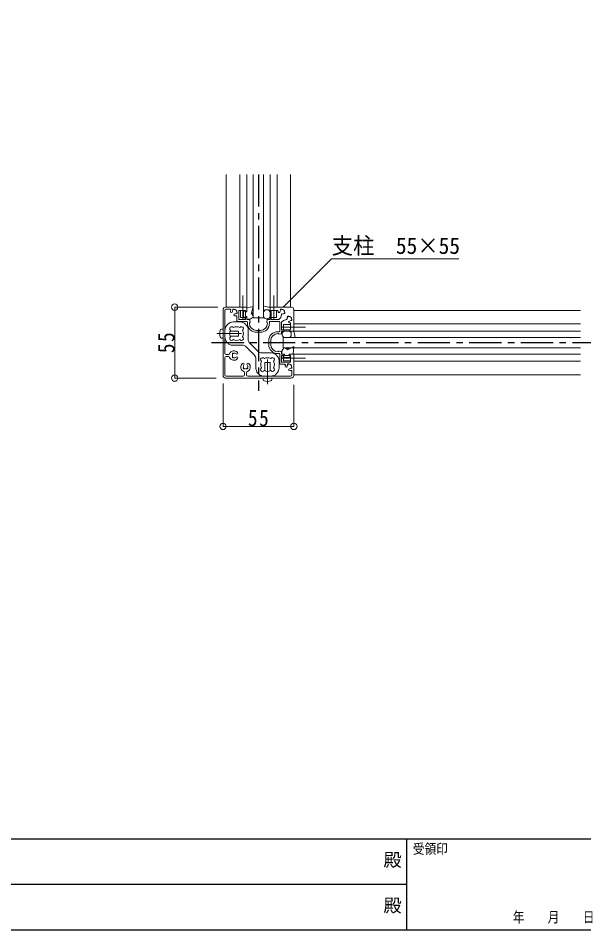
# Model space of a CAD drawing. Units: millimetres at full size, sheet at 1:5. Extents: x -1050 to 1050, y -742 to 742.
# Drawn here: x -338 to 101, y -708 to 0 of the extents above; entities that cross this region are included whole.
import ezdxf
from ezdxf.enums import TextEntityAlignment as Align

# ---------------------------------------------------------------- set-up
doc = ezdxf.new("R2010")
doc.units = ezdxf.units.MM
doc.header["$LTSCALE"] = 5
doc.linetypes.add('CHAIN1', pattern=[8, 5, -1, 1, -1])
doc.layers.add('0-0_通り芯', color=7, linetype='CHAIN1')
doc.layers.add('1-5_図枠1_1', color=7, linetype='Continuous')
for name, color, linetype, lineweight in [('0-3_寸法', 54, 'Continuous', 20), ('0-4_手摺部材', 92, 'Continuous', 20), ('0-7_ガラス', 6, 'Continuous', 20), ('0-8_その他', 11, 'Continuous', 20), ('0-9_文字', 3, 'Continuous', 20), ('0-A_支柱', 6, 'Continuous', 20), ('0-B_足元', 4, 'Continuous', 20)]:
    doc.layers.add(name, color=color, linetype=linetype, lineweight=lineweight)
doc.styles.add('ＭＳ ゴシック', font='')
doc.styles.add('ＭＳ 明朝', font='')
doc.styles.get('ＭＳ ゴシック').set_extended_font_data('MS Gothic')
doc.styles.get('ＭＳ 明朝').set_extended_font_data('MS Mincho')

# ---------------------------------------------------------------- blocks, each defined once
blk = doc.blocks.new('dimension_origin')
at = {"color": 0, "linetype": 'Continuous', "lineweight": -2}
blk.add_circle((0, 0), 1.25, dxfattribs=at)

msp = doc.modelspace()

# ---------------------------------------------------------------- linework, layer by layer
at = {"layer": '0-0_通り芯'}
for p, q in [((-151.98, -121.193), (-151.98, -289.293)), ((-188.35, -251.793), (948.02, -251.793))]:
    msp.add_line(p, q, dxfattribs=at)
at = {"layer": '0-3_寸法'}
for p, q in [((-183.578, -224.294), (-216.98, -224.294)), ((-216.98, -279.294), (-216.98, -224.294)), ((-184.717, -279.294), (-216.98, -279.294)), ((-179.479, -283.391), (-179.479, -316.793)), ((-124.479, -284.53), (-124.479, -316.793)), ((-124.479, -316.793), (-179.479, -316.793))]:
    msp.add_line(p, q, dxfattribs=at)
at = {"layer": '0-4_手摺部材'}
for p, q in [((-176.98, -121.193), (-176.98, -224.293)), ((-166.48, -121.193), (-166.48, -224.293)), ((-160.98, -121.193), (-160.98, -224.293)), ((-142.98, -121.19), (-142.98, -224.293)), ((-137.48, -121.193), (-137.48, -224.293)), ((-126.98, -121.193), (-126.98, -224.293)), ((-165.98, -226.793), (-165.98, -232.293)), ((-165.98, -232.293), (-161.98, -232.293)), ((-161.98, -226.87), (-161.98, -232.293)), ((-141.98, -226.793), (-141.98, -232.293)), ((-141.98, -232.293), (-137.98, -232.293)), ((-137.98, -226.87), (-137.98, -232.293)), ((98.02, -226.793), (-124.48, -226.793)), ((-127.057, -237.793), (-132.48, -237.793)), ((-132.48, -241.793), (-132.48, -237.793)), ((98.02, -237.293), (-124.48, -237.293)), ((-180.599, -241.391), (-179.48, -241.293)), ((-179.48, -241.293), (-179.48, -248.293)), ((-126.98, -241.793), (-132.48, -241.793)), ((98.02, -242.793), (-124.48, -242.793)), ((-180.599, -248.195), (-179.48, -248.293)), ((98.02, -260.793), (-124.48, -260.793)), ((-127.057, -261.793), (-132.48, -261.793)), ((-132.48, -265.793), (-132.48, -261.793)), ((-126.98, -265.793), (-132.48, -265.793)), ((98.02, -266.293), (-124.48, -266.293)), ((-148.382, -280.412), (-148.48, -279.293)), ((-148.48, -279.293), (-141.48, -279.293)), ((-141.578, -280.412), (-141.48, -279.293)), ((98.02, -276.793), (-124.48, -276.793))]:
    msp.add_line(p, q, dxfattribs=at)
at = {"layer": '0-4_手摺部材', "linetype": 'CHAIN1'}
for p, q in [((-163.98, -215.293), (-163.98, -233.395)), ((-139.98, -215.293), (-139.98, -233.395)), ((-115.48, -239.793), (-133.582, -239.793)), ((-184.265, -244.793), (-165.02, -244.793)), ((-144.98, -284.078), (-144.98, -264.833)), ((-115.48, -263.793), (-133.582, -263.793))]:
    msp.add_line(p, q, dxfattribs=at)
at = {"layer": '0-4_手摺部材'}
for points in [[(-173.888, -242.793), (-167.48, -242.793), (-167.48, -246.793), (-173.888, -246.793)], [(-146.98, -273.701), (-146.98, -267.293), (-142.98, -267.293), (-142.98, -273.701)]]:
    msp.add_lwpolyline(points, dxfattribs=at)
for centre, radius, start, end in [((-173.08, -244.793), 9, 164.11915, 195.88085), ((-180.486, -242.686), 1.3, 95, 164.11915), ((-180.486, -246.9), 1.3, 195.88085, 265), ((-147.087, -280.299), 1.3, 185, 254.11915), ((-144.98, -272.893), 9, 254.11915, 285.88085), ((-142.873, -280.299), 1.3, 285.88085, 355)]:
    msp.add_arc(centre, radius, start, end, dxfattribs=at)
at = {"layer": '0-7_ガラス'}
for p, q in [((-155.98, -121.193), (-155.98, -232.493)), ((-147.98, -232.493), (-147.98, -121.193)), ((-147.98, -232.493), (-155.98, -232.493)), ((-132.68, -247.793), (-132.68, -255.793)), ((98.02, -247.793), (-132.68, -247.793)), ((-132.68, -255.793), (98.02, -255.793))]:
    msp.add_line(p, q, dxfattribs=at)
at = {"layer": '0-8_その他'}
for p, q in [((-160.98, -224.974), (-160.98, -227.993)), ((-156.09, -223.636), (-160.8, -224.775)), ((-157.366, -228.643), (-155.992, -223.782)), ((-145.98, -226.293), (-144.98, -226.293)), ((-163.48, -227.043), (-163.48, -232.543)), ((-162.28, -227.043), (-163.48, -227.043)), ((-162.28, -232.543), (-163.48, -232.543)), ((-162.28, -227.043), (-162.28, -227.993)), ((-162.28, -227.993), (-160.98, -227.993)), ((-162.28, -231.593), (-160.98, -231.593)), ((-162.28, -231.593), (-162.28, -232.543)), ((-160.98, -231.593), (-160.98, -233.393)), ((-158.48, -233.543), (-155.98, -232.043)), ((-157.58, -229.043), (-155.98, -231.043)), ((-156.08, -229.161), (-157.58, -229.043)), ((-156.08, -228.761), (-157.366, -228.643)), ((-155.98, -228.861), (-155.98, -229.061)), ((-155.98, -232.043), (-155.98, -231.043)), ((-147.98, -231.293), (-147.98, -228.293)), ((-144.98, -233.293), (-145.98, -233.293)), ((-142.98, -228.293), (-142.98, -231.293)), ((-158.48, -233.543), (-160.83, -233.543)), ((-133.48, -244.793), (-133.48, -245.793)), ((-128.48, -242.793), (-131.48, -242.793)), ((-126.48, -245.793), (-126.48, -244.793)), ((-131.48, -247.793), (-128.48, -247.793)), ((-133.73, -258.293), (-132.23, -255.793)), ((-133.73, -258.293), (-133.73, -260.643)), ((-131.78, -260.793), (-133.58, -260.793)), ((-132.23, -255.793), (-131.23, -255.793)), ((-131.78, -262.093), (-131.78, -260.793)), ((-129.23, -257.393), (-131.23, -255.793)), ((-129.23, -255.793), (-129.23, -257.393)), ((-128.93, -255.693), (-129.13, -255.693)), ((-128.83, -257.179), (-124.546, -254.886)), ((-128.83, -255.793), (-128.83, -257.179)), ((-125.161, -260.793), (-128.18, -260.793)), ((-128.18, -262.093), (-128.18, -260.793)), ((-124.399, -254.985), (-124.962, -260.613)), ((-131.78, -262.093), (-132.73, -262.093)), ((-132.73, -262.093), (-132.73, -263.293)), ((-127.23, -263.293), (-132.73, -263.293)), ((-127.23, -262.093), (-128.18, -262.093)), ((-127.23, -262.093), (-127.23, -263.293))]:
    msp.add_line(p, q, dxfattribs=at)
for centre, radius, start, end in [((-160.78, -224.974), 0.2, 95.71059, 180), ((-156.08, -223.735), 0.1, 331.84892, 95.71059), ((-140.014, -195.247), 29.197, 254.16726, 264.16974), ((-145.98, -228.293), 2, 90, 180), ((-144.98, -228.293), 2, 360, 90), ((-160.83, -233.393), 0.15, 180, 270), ((-156.08, -228.861), 0.1, 0, 90), ((-156.08, -229.061), 0.1, 270, 360), ((-145.98, -231.293), 2, 180, 270), ((-144.98, -231.293), 2, 270, 360), ((-131.48, -244.793), 2, 90, 180), ((-131.48, -245.793), 2, 180, 270), ((-128.48, -244.793), 2, 0, 90), ((-128.48, -245.793), 2, 270, 0), ((-95.434, -239.827), 29.197, 185.83026, 195.83274), ((-133.58, -260.643), 0.15, 180, 270), ((-129.13, -255.793), 0.1, 90, 180), ((-128.93, -255.793), 0.1, 0, 90), ((-125.161, -260.593), 0.2, 270, 354.28941), ((-124.499, -254.975), 0.1, 354.28941, 118.15108)]:
    msp.add_arc(centre, radius, start, end, dxfattribs=at)
at = {"layer": '0-9_文字'}
msp.add_lwpolyline([(-132.664, -224.293), (-95.164, -186.793), (3.586, -186.793)], dxfattribs=at)
at = {"layer": '0-A_支柱'}
for p, q in [((-179.48, -226.293), (-179.48, -277.293)), ((-177.48, -224.293), (-161.28, -224.293)), ((-173.971, -225.793), (-176.98, -225.793)), ((-160.98, -224.593), (-160.98, -227.293)), ((-142.98, -224.593), (-142.98, -227.293)), ((-126.48, -224.293), (-142.68, -224.293)), ((-124.48, -226.293), (-124.48, -242.493)), ((-177.98, -259.993), (-177.98, -226.793)), ((-168.68, -231.364), (-168.68, -234.793)), ((-167.18, -226.793), (-167.18, -233.793)), ((-167.18, -226.793), (-161.98, -226.793)), ((-161.98, -226.793), (-161.98, -227.493)), ((-161.98, -232.093), (-161.98, -233.793)), ((-161.48, -227.793), (-161.68, -227.793)), ((-161.68, -231.793), (-161.48, -231.793)), ((-160.98, -232.293), (-160.98, -233.793)), ((-142.98, -232.293), (-142.98, -233.793)), ((-142.48, -227.793), (-142.28, -227.793)), ((-142.28, -231.793), (-142.48, -231.793)), ((-141.98, -226.793), (-141.98, -227.493)), ((-137.318, -226.793), (-141.98, -226.793)), ((-141.98, -232.093), (-141.98, -233.793)), ((-134.717, -232.408), (-136.101, -233.793)), ((-134.088, -230.061), (-134.717, -232.408)), ((-168.18, -235.293), (-160.98, -235.293)), ((-167.18, -233.793), (-161.98, -233.793)), ((-160.98, -233.793), (-159.369, -233.793)), ((-160.48, -236.793), (-160.48, -235.793)), ((-158.98, -236.293), (-158.611, -236.041)), ((-158.98, -236.293), (-158.98, -236.793)), ((-158.884, -234.169), (-158.489, -235.719)), ((-145.076, -234.169), (-145.471, -235.719)), ((-144.98, -236.293), (-145.349, -236.041)), ((-144.98, -236.293), (-144.98, -236.793)), ((-142.98, -233.793), (-144.591, -233.793)), ((-143.48, -236.793), (-143.48, -235.793)), ((-135.98, -235.293), (-142.98, -235.293)), ((-136.101, -233.793), (-141.98, -233.793)), ((-135.48, -235.793), (-135.48, -242.793)), ((-132.595, -234.53), (-133.98, -235.914)), ((-133.98, -235.914), (-133.98, -241.793)), ((-130.248, -233.901), (-132.595, -234.53)), ((-126.98, -237.131), (-126.98, -241.793)), ((-150.48, -242.293), (-153.48, -242.293)), ((-153.48, -243.793), (-150.48, -243.793)), ((-136.98, -243.293), (-135.98, -243.293)), ((-136.48, -244.793), (-136.98, -244.793)), ((-136.48, -244.793), (-136.228, -245.162)), ((-134.357, -244.889), (-135.906, -245.284)), ((-132.28, -241.793), (-133.98, -241.793)), ((-132.48, -242.793), (-133.98, -242.793)), ((-133.98, -242.793), (-133.98, -244.404)), ((-131.98, -242.093), (-131.98, -242.293)), ((-127.98, -242.293), (-127.98, -242.093)), ((-126.98, -241.793), (-127.68, -241.793)), ((-124.78, -242.793), (-127.48, -242.793)), ((-143.98, -253.293), (-143.98, -250.293)), ((-142.48, -250.293), (-142.48, -253.293)), ((-175.322, -260.993), (-176.98, -260.993)), ((-136.48, -258.793), (-136.98, -258.793)), ((-136.98, -260.293), (-135.98, -260.293)), ((-136.48, -258.793), (-136.228, -258.424)), ((-134.357, -258.697), (-135.906, -258.302)), ((-135.48, -267.993), (-135.48, -260.793)), ((-133.98, -260.793), (-133.98, -259.182)), ((-132.48, -260.793), (-133.98, -260.793)), ((-131.98, -261.493), (-131.98, -261.293)), ((-127.98, -261.293), (-127.98, -261.493)), ((-124.78, -260.793), (-127.48, -260.793)), ((-124.48, -277.293), (-124.48, -261.093)), ((-177.98, -263.593), (-177.98, -276.793)), ((-175.322, -262.593), (-176.98, -262.593)), ((-131.551, -268.493), (-134.98, -268.493)), ((-132.28, -261.793), (-133.98, -261.793)), ((-133.98, -266.993), (-133.98, -261.793)), ((-126.98, -266.993), (-133.98, -266.993)), ((-126.98, -261.793), (-127.68, -261.793)), ((-126.98, -266.993), (-126.98, -261.793)), ((-162.78, -275.135), (-162.78, -276.793)), ((-161.18, -275.135), (-161.18, -276.793)), ((-125.98, -273.784), (-125.98, -276.793)), ((-126.48, -279.293), (-177.48, -279.293)), ((-163.78, -277.793), (-176.98, -277.793)), ((-126.98, -277.793), (-160.18, -277.793))]:
    msp.add_line(p, q, dxfattribs=at)
for centre, radius, start, end in [((-177.48, -226.293), 2, 90, 180), ((-176.98, -226.793), 1, 90, 180), ((-173.971, -226.293), 0.5, 336.75044, 90), ((-171.355, -226.277), 0.5, 21.78679, 218.21321), ((-170.48, -227.793), 1.75, 346.42642, 103.57358), ((-161.28, -224.593), 0.3, 0, 90), ((-142.68, -224.593), 0.3, 90, 180), ((-134.355, -226.277), 0.5, 21.78679, 218.21321), ((-133.48, -227.793), 1.75, 346.42642, 103.57358), ((-126.48, -226.293), 2, 0, 90), ((-173.002, -227.666), 0.775, 177.12564, 357.12564), ((-170.48, -227.793), 3.3, 156.75044, 177.12564), ((-170.48, -227.793), 1.75, 136.42642, 177.12564), ((-170.353, -230.315), 0.775, 92.87436, 272.87436), ((-170.48, -227.793), 1.75, 272.87436, 313.57358), ((-170.48, -227.793), 3.3, 272.87436, 290.00519), ((-169.18, -231.364), 0.5, 0, 110.00519), ((-168.964, -228.668), 0.5, 231.78679, 68.21321), ((-161.68, -227.493), 0.3, 180, 270), ((-161.68, -232.093), 0.3, 90, 180), ((-161.48, -227.293), 0.5, 270, 360), ((-161.48, -232.293), 0.5, 0, 90), ((-142.48, -227.293), 0.5, 180, 270), ((-142.48, -232.293), 0.5, 90, 180), ((-142.28, -227.493), 0.3, 270, 360), ((-142.28, -232.093), 0.3, 0, 90), ((-137.318, -227.493), 0.7, 355.53086, 90), ((-133.48, -227.793), 3.15, 175.53086, 178.39845), ((-135.929, -227.724), 0.7, 178.39845, 358.39845), ((-133.48, -227.793), 1.75, 136.42642, 178.39845), ((-133.412, -230.242), 0.7, 91.60155, 165), ((-133.48, -227.793), 1.75, 271.60155, 313.57358), ((-131.964, -228.668), 0.5, 231.78679, 68.21321), ((-130.429, -233.224), 0.7, 285, 358.39845), ((-127.98, -233.293), 1.75, 136.42642, 178.39845), ((-128.855, -231.777), 0.5, 21.78679, 218.21321), ((-127.98, -233.293), 1.75, 346.42642, 103.57358), ((-168.18, -234.793), 0.5, 180, 270), ((-160.98, -235.793), 0.5, 0, 90), ((-153.48, -236.793), 7, 180, 270), ((-159.369, -234.293), 0.5, 14.29438, 90), ((-153.48, -236.793), 5.5, 180, 270), ((-158.78, -235.793), 0.3, 304.34408, 14.29438), ((-150.48, -236.793), 5.5, 270, 360), ((-150.48, -236.793), 7, 270, 360), ((-145.18, -235.793), 0.3, 165.70562, 235.65592), ((-144.591, -234.293), 0.5, 90, 165.70562), ((-142.98, -235.793), 0.5, 90, 180), ((-135.98, -235.793), 0.5, 0, 90), ((-127.912, -235.742), 0.7, 91.60155, 271.60155), ((-127.98, -233.293), 1.75, 271.60155, 313.57358), ((-127.98, -233.293), 3.15, 271.60155, 274.46914), ((-127.68, -237.131), 0.7, 360, 94.46914), ((-126.464, -234.168), 0.5, 231.78679, 68.21321), ((-136.98, -250.293), 7, 90, 180), ((-136.98, -250.293), 5.5, 90, 180), ((-135.98, -244.993), 0.3, 214.34408, 284.29438), ((-135.98, -242.793), 0.5, 270, 360), ((-134.48, -244.404), 0.5, 284.29438, 360), ((-132.48, -242.293), 0.5, 270, 360), ((-132.28, -242.093), 0.3, 0, 90), ((-127.68, -242.093), 0.3, 90, 180), ((-127.48, -242.293), 0.5, 180, 270), ((-124.78, -242.493), 0.3, 270, 360), ((-136.98, -253.293), 7, 180, 270), ((-136.98, -253.293), 5.5, 180, 270), ((-176.98, -259.993), 1, 180, 270), ((-175.322, -259.993), 1, 270, 337.48169), ((-170.98, -261.793), 3.7, 40.8473, 157.48169), ((-170.48, -261.793), 1.75, 151.42643, 208.57357), ((-171.717, -260.555), 0.5, 36.78683, 233.21319), ((-170.48, -261.793), 1.75, 48.22583, 118.57359), ((-168.784, -259.894), 0.796, 228.22583, 40.8473), ((-135.98, -258.593), 0.3, 75.70562, 145.65592), ((-135.98, -260.793), 0.5, 0, 90), ((-134.48, -259.182), 0.5, 0, 75.70562), ((-132.48, -261.293), 0.5, 0, 90), ((-132.28, -261.493), 0.3, 270, 360), ((-127.48, -261.293), 0.5, 90, 180), ((-127.68, -261.493), 0.3, 180, 270), ((-124.78, -261.093), 0.3, 0, 90), ((-176.98, -263.593), 1, 90, 180), ((-175.322, -263.593), 1, 22.51831, 90), ((-170.98, -261.793), 3.7, 202.51831, 319.1527), ((-171.717, -263.03), 0.5, 126.78686, 323.21321), ((-170.48, -261.793), 1.75, 241.42641, 311.77417), ((-168.784, -263.692), 0.796, 319.1527, 131.77417), ((-161.98, -270.793), 3.7, 130.8473, 247.48169), ((-163.879, -268.597), 0.796, 318.22583, 130.8473), ((-160.081, -268.597), 0.796, 49.1527, 221.77417), ((-161.98, -270.793), 3.7, 292.51831, 49.1527), ((-134.98, -267.993), 0.5, 180, 270), ((-131.551, -268.993), 0.5, 339.99481, 90), ((-128.855, -268.777), 0.5, 21.78679, 218.21321), ((-127.98, -270.293), 1.75, 346.42642, 103.57358), ((-161.98, -270.293), 1.75, 138.22583, 208.57359), ((-163.217, -271.53), 0.5, 126.78679, 323.21314), ((-163.78, -275.135), 1, 0, 67.48169), ((-161.98, -270.293), 1.75, 241.42643, 298.57357), ((-160.18, -275.135), 1, 112.51831, 180), ((-160.743, -271.53), 0.5, 216.78681, 53.21317), ((-161.98, -270.293), 1.75, 331.42641, 41.77417), ((-130.502, -270.166), 0.775, 177.12564, 357.12564), ((-127.98, -270.293), 3.3, 159.99481, 177.12564), ((-127.98, -270.293), 1.75, 136.42642, 177.12564), ((-127.853, -272.815), 0.775, 92.87436, 272.87436), ((-127.98, -270.293), 1.75, 272.87436, 313.57358), ((-127.98, -270.293), 3.3, 272.87436, 293.24956), ((-126.464, -271.168), 0.5, 231.78679, 68.21321), ((-126.48, -273.784), 0.5, 0, 113.24956), ((-177.48, -277.293), 2, 180, 270), ((-176.98, -276.793), 1, 180, 270), ((-163.78, -276.793), 1, 270, 360), ((-160.18, -276.793), 1, 180, 270), ((-126.98, -276.793), 1, 270, 360), ((-126.48, -277.293), 2, 270, 360)]:
    msp.add_arc(centre, radius, start, end, dxfattribs=at)
at = {"layer": '0-B_足元'}
for p, q in [((-165.909, -235.751), (-171.394, -235.751)), ((-161.444, -238.145), (-162.373, -237.216)), ((-177.98, -242.337), (-177.98, -247.822)), ((-159.98, -241.68), (-159.98, -248.852)), ((-176.516, -251.358), (-175.587, -252.287)), ((-164.879, -253.751), (-172.051, -253.751)), ((-152.574, -258.328), (-158.516, -252.387)), ((-155.403, -261.157), (-161.344, -255.216)), ((-141.867, -259.793), (-149.039, -259.793)), ((-138.332, -261.257), (-137.403, -262.186)), ((-153.938, -264.692), (-153.938, -271.864)), ((-135.938, -265.722), (-135.938, -271.207)), ((-151.545, -276.328), (-152.474, -275.4)), ((-142.524, -277.793), (-148.009, -277.793))]:
    msp.add_line(p, q, dxfattribs=at)
for centre, radius, start, end in [((-171.394, -242.337), 6.586, 90, 180), ((-172.728, -241.004), 1.6, 36.31842, 233.68162), ((-168.98, -244.751), 5.3, 62.36322, 117.63682), ((-165.232, -241.004), 1.6, 306.3184, 143.68161), ((-165.909, -240.751), 5, 45, 90), ((-164.98, -241.68), 5, 0, 45), ((-172.728, -248.499), 1.6, 126.3184, 323.68161), ((-168.98, -244.751), 5.3, 152.36323, 207.63679), ((-165.232, -248.499), 1.6, 216.31843, 53.68161), ((-168.98, -244.751), 5.3, 332.36322, 27.63681), ((-172.98, -247.822), 5, 180, 225), ((-172.051, -248.751), 5, 225, 270), ((-168.98, -244.751), 5.3, 242.36319, 297.6368), ((-164.879, -258.751), 5, 45, 90), ((-154.98, -248.852), 5, 180, 225), ((-158.938, -264.692), 5, 0, 45), ((-149.039, -254.793), 5, 225, 270), ((-141.867, -264.793), 5, 45, 90), ((-148.686, -265.045), 1.6, 36.31839, 233.68157), ((-144.938, -268.793), 5.3, 152.3632, 207.63681), ((-144.938, -268.793), 5.3, 62.36319, 117.63678), ((-141.191, -265.045), 1.6, 306.31839, 143.6816), ((-144.938, -268.793), 5.3, 332.36318, 27.63678), ((-140.938, -265.722), 5, 0, 45), ((-148.938, -271.864), 5, 180, 225), ((-148.686, -272.541), 1.6, 126.31839, 323.6816), ((-144.938, -268.793), 5.3, 242.36321, 297.63677), ((-142.524, -271.207), 6.586, 270, 360), ((-141.191, -272.541), 1.6, 216.31838, 53.68158), ((-148.009, -272.793), 5, 225, 270)]:
    msp.add_arc(centre, radius, start, end, dxfattribs=at)
at = {"layer": '1-5_図枠1_1'}
for p, q in [((-990, -636.793), (990, -636.793)), ((-37.121, -636.793), (-37.121, -707.5)), ((-990, -672.146), (-37.121, -672.146))]:
    msp.add_line(p, q, dxfattribs=at)
msp.add_lwpolyline([(-990, 682.5), (-990, -707.5), (990, -707.5)], dxfattribs=at)

# ---------------------------------------------------------------- block references
at = {"layer": '0-3_寸法', "xscale": 2, "yscale": 2}
for p, rotation in [((-216.98, -224.294), 90), ((-216.98, -279.294), 270), ((-179.479, -316.793), 180)]:
    msp.add_blockref('dimension_origin', p, dxfattribs=dict(at, rotation=rotation))
msp.add_blockref('dimension_origin', (-124.479, -316.793), dxfattribs=at)

# ---------------------------------------------------------------- texts
at = {"layer": '0-3_寸法', "insert": (-216.98, -259.919), "char_height": 12.83, "attachment_point": 7, "rotation": 90, "style": 'ＭＳ ゴシック'}
msp.add_mtext('\\T1.17;\\W0.85;55', dxfattribs=at)
at = {"layer": '0-3_寸法', "insert": (-160.104, -316.793), "char_height": 12.83, "attachment_point": 7, "style": 'ＭＳ ゴシック'}
msp.add_mtext('\\T1.17;\\W0.85;55', dxfattribs=at)
at = {"layer": '0-9_文字', "style": 'ＭＳ ゴシック', "width": 0.95}
msp.add_text('支柱\u300055×55', height=12.83, dxfattribs=at).set_placement((-95.164, -186.793), align=Align.BOTTOM_LEFT)
at = {"layer": '1-5_図枠1_1', "style": 'ＭＳ 明朝'}
for s, height, width, p in [('受領印', 7.776, 0.85, (-32.071, -650.934)), ('年\u3000\u3000月\u3000\u3000日', 8.294, 0.8, (45.454, -704.318))]:
    msp.add_text(s, height=height, dxfattribs=dict(at, width=width)).set_placement(p, align=Align.BOTTOM_LEFT)
for p in [(-54.956, -661.527), (-54.956, -696.88)]:
    msp.add_text('殿', height=10.37, dxfattribs=at).set_placement(p, align=Align.BOTTOM_LEFT)

doc.saveas('drawing.dxf')
